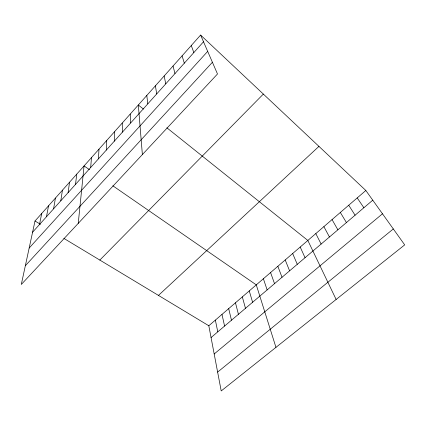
<?xml version="1.0" encoding="UTF-8"?>
<svg xmlns="http://www.w3.org/2000/svg" width="426" height="426" viewBox="0 0 426 426"><rect width="100%" height="100%" fill="white"/><g stroke="black" fill="none" stroke-linecap="round" stroke-linejoin="round"><path stroke-width="0.64" d="M114.301 141.182L114.381 131.879M106.308 150.09L106.633 140.58M98.433 158.861L98.997 149.148M90.679 167.498L91.478 157.599M78.246 223.368L84.06 165.922L89.497 169.676M75.514 184.399L76.755 174.127M68.096 192.659L69.55 182.216M60.785 200.806L62.446 190.193M53.58 208.831L55.439 198.058M46.482 216.738L48.532 205.817M39.485 224.539L41.721 213.463M35.007 221.003L21.3 284.456L217.494 73.986L200.603 35.06L35.007 221.003L40.449 224.284M32.584 232.229L203.521 41.78M29.165 248.044L207.686 51.37M25.342 265.739L212.409 62.265M99.833 260.073L263.348 94.082M158.461 295.41L318.946 146.379M208.815 325.752L365.838 190.491L404.7 244.886L221.211 390.94L208.815 325.752L63.847 238.384M211.062 337.552L372.766 200.188M214.182 353.985L382.489 213.799M217.627 372.095L393.315 228.954M112.842 185.8L256.282 284.866L275.957 347.366M143.44 109.083L138.322 104.993L142.375 154.574M166.88 127.811L307.844 240.45L336.13 299.467M200.603 35.06L365.838 190.491M357.222 197.914L363.868 207.75M348.724 205.236L355.087 215.205M340.331 212.462L346.429 222.564M332.051 219.598L337.882 229.822M323.877 226.637L329.447 236.984M315.81 233.586L321.129 244.055M300.202 247.032L305.043 257.719M292.662 253.529L297.273 264.322M285.207 259.945L289.595 270.84M277.848 266.293L282.017 277.278M191.269 45.539L193.841 52.568M270.574 272.555L274.53 283.641M263.385 278.748L267.134 289.92M182.088 55.854L184.32 63.17M249.263 290.915L252.607 302.263M242.325 296.89L245.477 308.317M235.466 302.795L238.427 314.303M173.052 65.998L174.958 73.602M228.687 308.637L231.467 320.219M221.989 314.409L224.582 326.066M215.364 320.112L217.782 331.843M164.164 75.977L165.757 83.858M155.415 85.802L156.699 93.944M146.8 95.472L147.795 103.869M130.223 114.088L130.66 122.96M122.241 123.05L122.416 132.14"/></g></svg>
